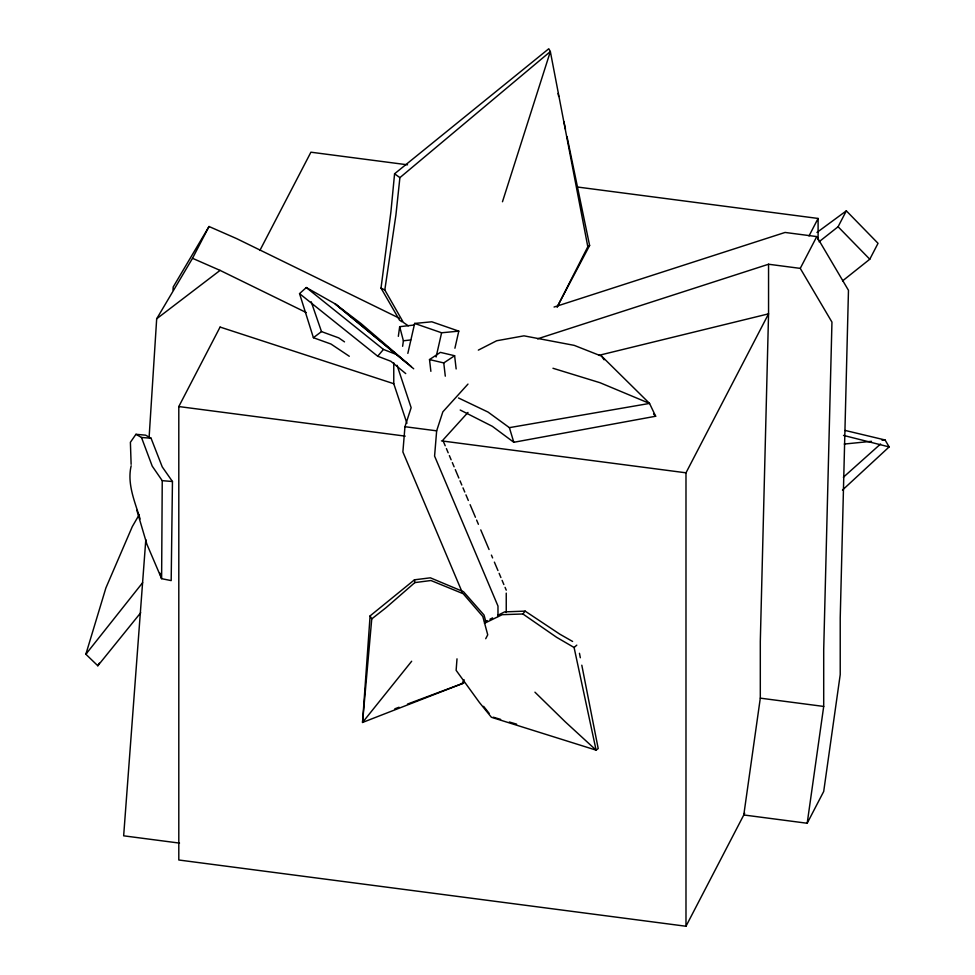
<?xml version="1.0" encoding="UTF-8"?>
<svg xmlns="http://www.w3.org/2000/svg" width="975" height="975" viewBox="0 0 975 975"><rect width="100%" height="100%" fill="white"/><g stroke="black" fill="none" stroke-linecap="round" stroke-linejoin="round"><path stroke-width="1.46" d="M135.952 434.302L141.485 437.47L152.21 466.111L162.24 480.675L161.618 578.675L171.186 580.6L172.453 481.504L162.228 466.879L151.052 438.202L145.604 435.167L135.952 434.302L130.394 442.284L131.125 464.319M807.19 823.253L823.704 706.436L823.704 649.752L831.955 322.116L800.256 268.381L768.556 264.237L768.556 313.84L760.305 641.477L760.305 698.149L743.791 814.966L807.19 823.253L823.704 791.456L840.218 674.639L840.218 617.955L848.469 290.318L816.77 236.584L785.07 232.452L554.068 307.04M149.102 437.519L156.683 318.788L192.514 258.302L209.028 226.505L236.596 238.595L399.336 318.216M173.014 290.002L173.197 286.991L209.028 226.505M485.94 622.013L484.027 615.042L463.478 591.703L430.377 577.822L414.46 579.808L370.086 615.908L362.542 722.463L463.783 683.024L407.489 704.084M145.811 539.65L123.654 835.819L179.51 843.107M457.007 658.844L456.129 670.337L479.408 702.463L491.4 717.271L596.103 750.141L598.199 748.544L581.807 665.194M397.057 365.272L411.145 407.696L404.954 426.709L402.882 451.937L462.138 592.105M467.976 384.089L442.845 411.84L436.654 430.84L434.582 456.081L497.981 606.06L497.981 616.492M370.086 615.908L371.755 618.893L362.542 722.463L411.669 661.245M557.091 307.223L587.815 246.748L550.351 51.553L548.779 48.75L394.582 173.782L390.914 211.831L381.018 288.1L399.506 320.117L402.005 321.811M502.478 201.752L550.351 51.553L399.896 177.645L395.899 215.158L384.808 289.977L403.357 322.42L408.281 325.833M131.174 465.782C126.872 483.819 134.952 501.954 140.107 518.968M398.336 336.338L399.677 326.686L414.314 325.004M402.626 346.296L403.394 340.787L399.677 326.686M407.842 353.377L414.643 323.444L431.827 321.799L458.786 331.134L454.911 348.233M436.105 357.008L441.602 332.78L458.786 331.134M567.036 136.695L589.619 245.505L557.322 306.601M485.721 638.71L487.732 634.81L482.796 616.456L463.186 593.714L430.95 580.515L414.838 582.599L385.929 607.778L371.755 618.893M744.705 813.199L685.986 926.25L178.803 859.999L178.803 406.551L220.045 327.149M259.886 250.441L310.915 152.197L407.526 164.812M685.986 926.25L685.986 472.814L768.471 313.999M809.018 235.95L818.098 218.449L578.09 187.103M800.256 268.381L816.77 236.584M819.049 241.788L838.086 226.748L846.337 210.844L878.036 243.323L869.785 259.228L842.558 280.897M462.028 683.56L464.076 679.709M87.372 651.617L85.861 654.237L97.829 665.767L140.705 612.739M97.829 665.767L99.34 663.146M139.12 514.837L132.308 526.585L105.897 587.925L85.861 654.237L142.655 582.648M484.465 623.305L502.198 614.677L522.905 613.982L525.135 611.118L559.869 634.201L572.605 641.453M411.413 366.734L360.982 323.517L335.156 303.871L306.296 287.54L299.544 293.621L377.703 356.216L383.443 349.44L396.557 354.534L413.692 368.782M442.845 440.176L467.976 412.425M842.461 490.072L889.139 446.916L885.081 439.981L845.227 430.462M843.351 477.263L880.571 444.003M534.946 692.189L565.195 721.768L596.103 750.141L574.092 647.497L576.798 645.133M156.683 318.788L220.082 270.392L306.248 312.548M299.544 293.621L313.402 337.703L321.494 331.597L338.715 337.874L344.516 341.872M816.953 232.452L846.337 210.844M587.815 246.748L589.619 245.505M430.877 371.329L429.512 359.568L440.371 352.365L454.618 355.729L456.154 368.952M429.512 359.568L443.759 362.932L454.618 355.729M478.335 350.122L496.665 340.763L523.977 335.839L574.226 345.369L601.709 356.216L649.545 403.431L655.663 416.24L513.801 442.284L492.351 426.331L460.212 410.024M484.575 621.892L487.256 620.563M489.938 619.222L492.607 617.894M497.957 615.225L504.648 611.886L525.135 611.118M394.826 708.813L399.043 707.241M537.554 338.837L768.556 264.237M598.918 355.339L768.556 313.84M458.494 397.971L488.036 412.072L509.389 427.647L649.545 403.431L600.027 382.724L552.971 368.27M403.394 340.787L410.707 339.946M844.265 444.052L871.479 441.334M882.058 440.273L885.081 439.981M141.485 437.47L151.052 438.202M162.24 480.675L172.453 481.504M404.954 426.709L436.654 430.84M178.803 406.551L405.222 436.13M441.456 440.871L685.986 472.814M760.305 698.149L823.704 706.436M843.509 435.411L889.139 446.916M493.338 717.21L500.614 719.379M509.352 722L516.64 724.169M220.082 327.064L393.766 383.711L406.916 423.308M414.643 323.444L441.602 332.78M313.402 337.703L330.964 344.029L349.294 356.265M377.703 356.216L390.878 361.274L405.734 373.596M192.514 258.302L220.082 270.392M381.018 288.1L384.808 289.977M574.092 647.497L556.615 637.309L522.905 613.982M394.582 173.782L399.896 177.645M306.296 287.54L383.443 349.44M396.557 354.534L335.156 303.871L406.782 363.066M838.086 226.748L869.785 259.228M653.579 414.046L655.663 416.24M483.588 706.327L489.109 713.298M601.709 356.216L604.073 359.787M443.43 441.577L445.209 445.782M446.404 448.585L448.171 452.79M449.365 455.593L451.133 459.798M452.327 462.601L454.106 466.806M455.288 469.609L458.835 478.018M460.029 480.821L461.809 485.026M462.991 487.841L464.77 492.046M465.952 494.849L468.317 500.455M470.096 504.66L475.434 517.274M476.617 520.077L478.396 524.282M480.76 529.888L489.06 549.51M491.424 555.116L492.619 557.919M494.386 562.124L497.945 570.533M499.127 573.337L500.906 577.541M502.088 580.344L503.868 584.549M505.062 587.352L506.244 590.155M311.196 301.762L321.494 331.597M159.815 572.983L161.618 578.675L146.896 544.233L136.853 510.291M509.389 427.647L513.801 442.284M558.066 93.466L558.687 96.452M563.94 121.79L565.488 129.236M579.455 653.287L580.332 657.747M414.46 579.808L414.838 582.599M443.759 362.932L445.295 376.167M818.098 218.449L818.098 239.752M506.244 593.141L506.244 612.532M393.766 362.822L393.766 383.711"/></g></svg>
